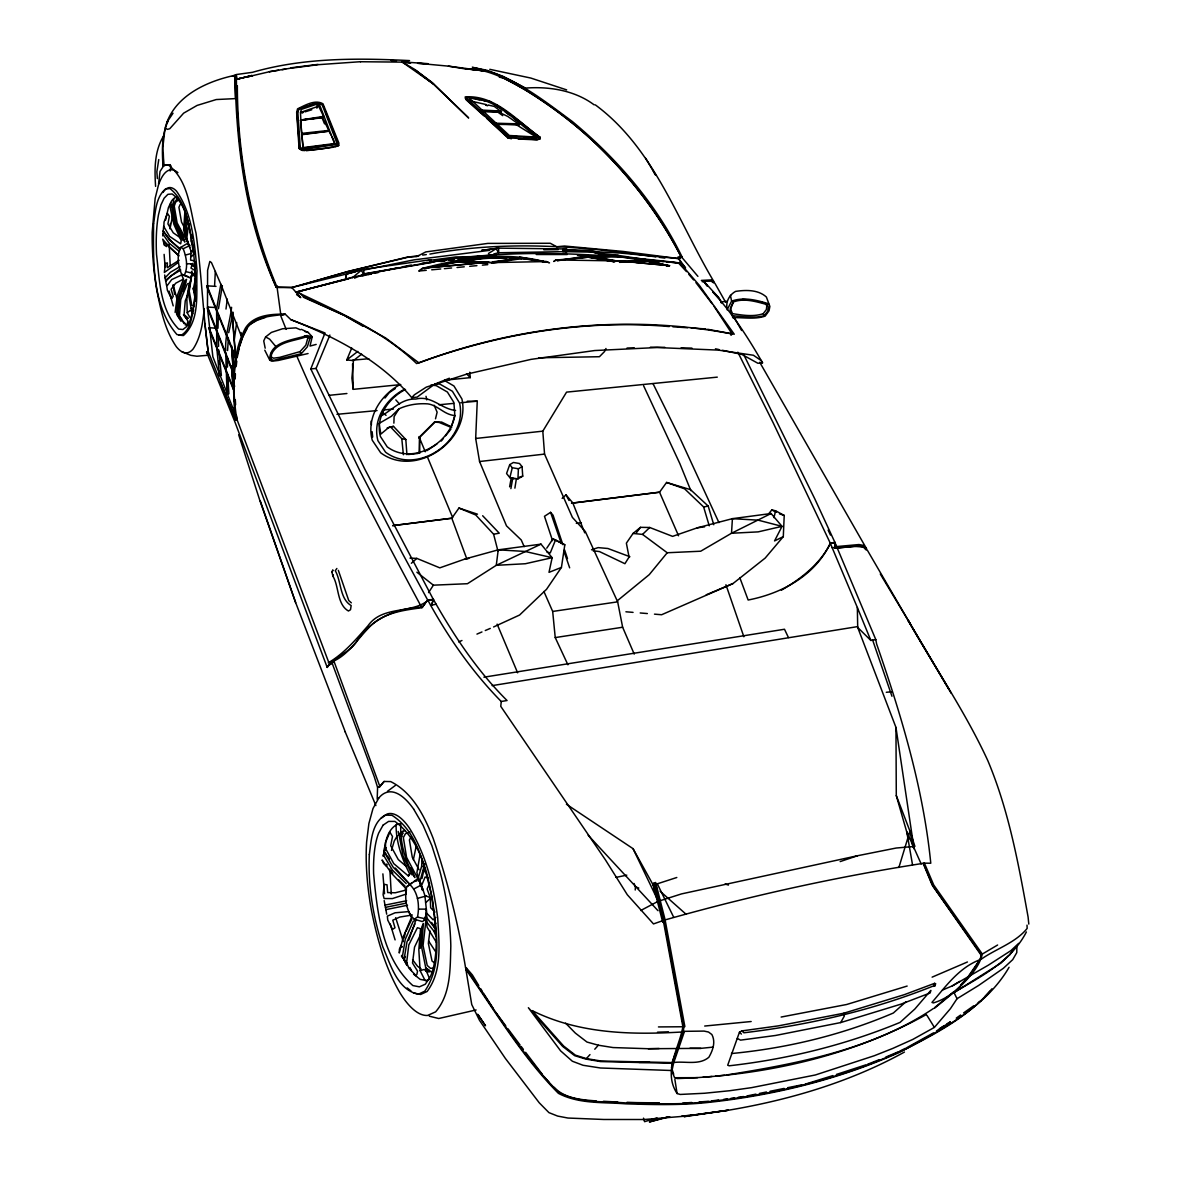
<?xml version="1.0" encoding="UTF-8"?>
<svg xmlns="http://www.w3.org/2000/svg" width="1181" height="1181" viewBox="0 0 1181 1181"><rect width="100%" height="100%" fill="white"/><g stroke="black" fill="none" stroke-linecap="round" stroke-linejoin="round"><path stroke-width="1.5" d="M430.858 385.109L436.202 385.611L447.407 392.048L453.917 402.514L454.833 415.535L451.393 426.843L441.591 422.045L434.49 422.089L419.624 436.822L419.772 453.268M469.58 101.02L470.378 98.23C497.422 98.732 515.374 121.746 535.938 135.977L534.668 136.981L509.291 135.49L469.58 98.422M600.834 256.823L617.338 256.41L646.081 260.912L669.022 266.065L645.8 259.569L617.796 255.347L588.108 255.819L557.137 260.661L564.4 259.835M225.719 352.558L227.047 393.952L228.878 393.775L227.771 374.259M227.475 367.099L227.549 357.902M419.078 452.987L419.624 436.822M163.273 153.117L163.775 165.65L160.026 171.452L158.579 183.852M179.689 228.524L184.827 242.046L175.999 223.298L172.692 206.011L173.769 199.205M216.005 286.363L207.088 285.861L207.059 287.175L235.683 358.522L232.377 314.116M216.285 328.229L209.007 327.683L208.978 328.953L233.218 389.095L231.653 365.903M1016.9 945.745L1016.767 952.624L1012.708 959.651L1003.304 968.346L978.591 985.471L957.038 998.713L950.439 1008.648L934.392 1027.396L912.854 1039.398L892.703 1048.448L874.235 1055.755L815.348 1074.976L751.588 1087.642L729.769 1090.713L704.585 1093.252L680.197 1094.447L677.082 1093.532C662.674 1071.521 679.09 1048.374 682.884 1026.761L663.235 920.25L653.816 882.812M389.848 869.024L391.265 894.002M271.217 359.482L271.32 354.713C276.885 341.398 294.482 341.191 306.248 336.806L310.057 338.032L307.311 346.874L301.288 353.724L273.534 360.367L271.217 359.482L271.379 352.912M429.485 978.444L426.415 971.166L426.474 968.346M1028.799 924.073L1028.105 917.076C1018.553 864.093 1008.84 810.565 987.847 760.712C965.32 711.789 934.599 667.25 908.174 620.453L951.177 693.262M217.983 328.229L218.352 314.043M235.226 378.968L235.388 373.816M308.064 353.532L278.45 360.426L271.866 361.224L269.785 360.19C268.914 341.279 293.803 340.069 306.927 335.537L312.197 336.806L310.012 346.063L316.168 344.424M377.197 799.271L377.58 787.402L374.2 776.537L332.245 663.427L333.898 661.035C348.72 653.994 357.474 639.231 368.693 627.879C382.201 612.777 403.061 610.311 421.927 607.698L427.743 600.022L433.353 599.358C453.947 635.791 477.257 670.897 507.048 700.525L501.231 701.484C471.824 671.517 447.835 636.795 427.743 600.022M393.878 423.152L394.1 416.627L399.001 408.818C408.006 404.684 418.015 403.164 427.876 403.887C437.915 405.245 444.189 414.811 454.833 415.535C449.681 444.189 412.287 465.462 387.22 446.876L380.415 436.498C375.115 417.026 388.549 397.953 405.526 389.435M524.172 546.626L521.249 539.983L506.501 525.87L479.56 461.52L475.677 438.476L477.257 401.186L467.263 401.215M420.835 886.119L418.487 876.966L421.661 866.264L421.927 860.403M654.495 883.063L664.047 920.22L683.666 1027.249L683.533 1030.304L671.443 1067.432M654.481 614.15L661.626 614.74L732.973 583.562L765.185 558.067L783.298 536.646L784.228 515.418L775.592 510.797L771.813 509.941L768.639 513.809M501.231 701.484L500.774 706.371L605.499 859.975L627.303 894.74L653.492 923.926L664.047 920.22C749.3 896.025 837.078 876.686 924.413 863.163L933.728 884.997L982.312 954.056C978.724 969.527 964.936 981.588 954.041 992.66L957.038 998.713M162.801 235.949L163.672 226.235M509.734 464.635L512.288 467.75L509.852 477.655L517.928 478.895L518.415 468.768L522.061 466.613L519.492 463.498L513.395 462.48L509.734 464.635L506.56 473.507L509.852 477.655L514.03 478.895M316.892 108.18L317.084 104.061L319.534 104.696L334.563 143.551L303.975 147.492L303.045 146.813L301.391 130.604L300.476 112.564L301.391 109.375L317.084 104.061M214.617 285.226L215.326 271.482M635.23 890.016L635.408 886.754L634.02 883.462M175.142 312.463L177.327 295.486L183.557 279.041L181.608 274.996L171.717 279.557L166.772 286.201L167.377 290.26L171.54 298.675L173.253 296.416L171.112 289.256L175.659 283.248L183.291 279.174M188.178 244.762L184.708 232.997L186.126 215.739M225.733 350.713C224.833 335.876 229.97 321.601 231.594 307.296M619.582 261.577L619.538 262.33L647.66 261.326L645.712 260.44L619.582 261.577L645.357 260.809L668.52 265.976L645.712 260.44M683.666 1027.249L682.323 1031.973C631.215 1035.014 578.985 1033.862 532.188 1010.626L563.603 1046.012L575.413 1055.164L586.396 1058.604L600.893 1060.996L672.004 1062.59L675.266 1053.924M227.593 350.55L228.376 338.046M184.103 275.586C188.458 267.364 186.406 257.03 183.188 248.719L180.634 247.434C176.382 255.657 178.375 265.917 181.564 274.213L191.071 278.362M204.21 308.743C202.852 322.561 200.962 337.028 193.182 348.897A92.059 25.495 85 0 1 176.249 346.594C164.941 330.03 160.793 309.998 156.881 290.674A92.059 25.51 85 0 1 152.187 232.317L155.154 198.364L158.372 185.373A92.133 25.524 85 0 1 177.918 172.633M338.74 145.425L338.903 143.078L322.989 103.795C314.973 99.115 304.919 105.449 297.553 108.829L296.652 112.52L299.088 148.496L301.878 150.253C314.131 150.208 326.989 148.658 338.74 145.425L334.902 147.035M234.281 339.951L236.672 322.575M420.274 948.299L421.794 927.055L423.418 923.498L421.587 946.985L426.415 971.166L431.213 971.668L425.5 968.125L428.747 969.793M227.047 393.952L228.405 377.521M923.129 863.237L932.089 884.909L981.145 954.204L980.392 958.839L968.523 976.141L960.994 984.792M361.637 354.138L353.459 360.604L351.908 378.112L353.252 389.346L400.787 384.593M185.845 220.316L187.439 220.138L185.712 235.787L189.728 247.552M382.939 856.092L385.744 847.456M191.972 308.389L191.691 311.312L192.975 313.762M169.872 228.789L170.374 223.46M346.018 278.627L346.476 274.007L358.625 270.05L430.563 259.717L431.257 262.492L364.279 274.095L354.507 278.126M395.369 868.065L409.069 883.595L393.066 867.046L384.238 852.136L384.814 846.526M176.559 314.116L178.493 296.918L184.59 280.783L186.568 279.336L183.217 290.792M324.967 110.291L338.12 143.432L337.928 145.706L321.985 104.238L316.301 102.836L298.778 109.08L297.878 112.608L300.269 147.33L299.088 148.496M981.308 954.942L980.983 957.909C969.719 976.835 955.577 996.336 933.389 1002.92L931.957 1002.418C946.011 986.179 959.105 967.564 980.023 959.695M402.027 946.542L401.939 947.295L401.141 945.317L399.414 949.111L399.267 953.008L403.415 936.503L411.416 917.563L408.67 911.599L395.059 912.795L387.353 916.131L387.752 920.088L392.505 929.417L394.985 927.794L392.771 920.191L399.783 917.061L412.346 914.995M236.185 366.582L236.791 361.15M214.972 307.488L207.635 307.09L207.487 308.3L233.498 374.141L231.668 345.989M164.882 129.659L162.801 147.802L163.583 165.635M184.856 212.108L183.66 230.118L186.79 240.954L177.106 222.869L174.242 206.099L175.644 202.158L178.405 200.047M602.487 254.653L602.605 253.516L591.253 250.52L562.702 249.516L562.835 251.45L591.017 251.612L602.458 254.609L618.283 256.395L618.091 255.436L602.605 253.516L602.458 254.609L591.297 251.73L562.23 251.42M383.559 855.531C384.917 844.385 386.32 830.273 397.229 824.308A78.507 26.248 79.6 0 1 400.167 823.88M429.914 930.835L428.363 943.412L432.01 960.994L434.534 962.943M191.957 234.989L191.174 241.278L192.902 245.988M420.008 855L416.908 872.626L418.768 880.421L406.574 857.332L403.356 837.624L405.408 833.742L409.955 831.955M672.565 1061.926L673.805 1062.487C685.29 1060.996 699.152 1065.528 708.866 1057.261C712.793 1050.455 715.878 1042.026 711.863 1034.526L708.497 1032.032L704.068 1031.087L683.002 1031.353M188.163 227.726L186.775 238.68L191.012 251.154L190.584 260.13L194.068 260.735M225.984 309.068L227.283 299.103M732.176 315.681L730.124 310.101L733.519 301.937C744.281 297.819 756.357 301.745 767.074 304.565L768.359 307.075L767.812 311.061L764.387 315.652C754.098 318.545 742.76 316.523 732.176 315.681L732.441 313.629L730.345 308.389L732.958 302.439M170.167 171.024L170.876 165.591M218.485 308.728L222.368 285.669M165.606 220.006L168.396 207.664L171.422 201.228A63.582 17.715 85.1 0 1 177.696 197.094M170.212 227.682L172.854 214.44M469.994 100.902L470.378 98.23M187.661 295.368L191.13 277.653L188.399 293.375L191.691 311.312L190.082 310.559L187.233 312.788L189.801 317.32M411.77 882.871L406.633 886.842C404.522 897.781 405.747 911.171 414.191 919.187L422.34 921.564L425.086 919.866M493.599 626.963L519.581 615.035L546.537 589.304L561.433 567.411L564.813 544.81L552.929 538.92L546.759 548.176M414.191 919.187L417.484 917.106C419.668 906.152 418.473 892.585 409.896 884.628L406.633 886.842M732.56 317.659C743.307 317.335 754.88 319.667 765.155 316.109L769.052 310.765L769.864 306.425L766.395 297.036C758.246 289.581 745.861 289.847 735.571 291.397C729.666 294.586 725.695 301.406 726.994 308.167M158.771 159.568L156.866 171.717L157.353 178.597M514.886 488.152L516.289 479.324M407.209 963.342L402.367 956.905L405.231 939.397L413.232 921.269L415.889 920.132L408.759 940.106M411.018 867.518L414.856 877.601C405.098 861.348 399.842 842.555 400.802 823.733M510.886 488.639L512.775 477.995M228.701 332.688L233.233 312.315M509.616 486.823L511.225 477.98M880.288 574.01L911.053 625.236L867.592 550.612L864.374 547.083L854.188 546.36L834.775 548.25L835.115 542.832L814.846 498.973L743.941 355.068M192.149 272.619L189.226 291.205L191.78 305.038L194.083 306.278M416.863 974.487L417.528 971.107L412.509 963.017L414.546 947.103L420.82 934.053M422.577 889.101L422.252 890.016L420.023 881.174L424.761 863.798M195.5 278.539L193.359 288.858L195.529 300.993M179.113 260.233L167.333 267.733L167.348 262.861L165.37 263.54L164.351 272.471L178.301 262.462M413.35 859.738L416.184 846.305M328.598 661.965L237.219 420.096L235.89 420.096L234.694 412.804L212.86 356.721L207.472 308.256L207.605 270.316L209.849 261.429L211.458 262.595L220.832 284.193L216.625 308.876L216.743 346.55M673.583 1063.18L672.181 1069.646L673.701 1074.223M237.189 357.533L239.33 347.878M421.957 878.531L424.23 868.714L423.92 866.869L421.661 866.264M405.363 956.595L403.946 960.109L406.958 942.025L414.944 923.941M773.968 517.662L775.592 510.797M404.094 937.921L405.334 932.754M435.509 418.812L437.118 412.199L434.165 405.26M430.563 259.717L429.899 262.433L431.257 262.492M317.689 106.881L318.368 104.164M237.337 85.667C237.514 153.988 250.077 222.663 276.443 285.787L276.147 287.16L277.107 287.514L291.81 287.514L355.658 271.733M934.924 986.194L935.544 983.773L934.599 983.33L933.979 985.736C873.158 1010.183 808.882 1025.049 743.868 1032.784L741.904 1030.895L739.454 1032.224L727.703 1065.218L729.223 1065.793C787.904 1059.121 845.404 1045.008 900.025 1022.421L914.832 1009.046L930.849 990.387L930.141 992.955L901.029 1004.13L840.71 1022.569L775.637 1035.457L740.561 1040.136L737.298 1038.439M426.754 260.75L455.94 256.941L489.406 256.321L489.141 257.296L485.524 257.296M673.805 1062.487L684.316 1031.84M345.649 277.092L346.476 274.007L363.394 269.371L364.279 274.095L361.002 270.479L352.145 277.993M304.521 335.98L308.064 337.146L305.835 345.162L300.048 351.598L279.72 357.371L273.534 358.183L271.394 357.179M391.487 850.438L394.247 841.005L397.303 835.808M304.919 150.592L302.1 150.386L302.557 148.836L300.269 147.33M898.889 867.474L909.946 831.099L896.29 795.581L895.966 727.437L857.701 627.436L857.347 607.521L830.258 543.157L834.864 542.374L875.815 639.644L876.612 643.94C901.251 715.096 923.291 788.037 930.776 863.222L924.413 863.163M239.684 346.269L242.725 336.88L246.991 328.79M431.375 605.395L433.353 599.358M184.029 323.609L181.49 318.826L178.08 315.726L179.143 312.566M329.898 335.05L316.065 368.442L364.767 469.093L433.501 599.741L431.537 605.277M434.977 912.086L430.652 907.776L430.268 897.59L427.123 889.027L429.574 883.329M566.6 248.97L565.669 251.642L566.865 251.597L566.6 248.97L498.589 248.143L481.759 250.372L498.589 248.143L498.722 252.749L493.791 253.945M384.77 850.615L385.833 847.574M191.883 265.651L190.968 268.117L194.732 270.301M300.609 112.402L318.649 106.172L323.948 117.096L300.373 120.447M185.668 282.111L179.586 298.173L177.903 314.471L179.423 318.014M336.88 568.474L335.271 570.718C341.412 581.347 339.582 598.737 351.156 605.558L350.521 609.736L348.439 611.005C336.836 604.392 339.183 586.632 332.924 576.166L333.396 574.955M297.11 356.765C333.81 441.871 376.96 524.172 420.805 605.809L422.458 607.167C397.023 608.038 372.753 618.165 357.961 639.393C351.037 652.517 334.843 655.986 327.211 667.427L234.458 420.761L206.601 352.145L208.151 351.392C202.911 312.064 201.42 272.324 195.987 233.011C190.023 209.819 188.694 180.383 168.13 164.794L163.081 165.561L170.359 164.661M433.501 599.741L427.935 600.524L402.249 553.092L359.364 469.713L310.795 368.93L324.996 332.968L290.851 319.652L285.256 314.205C271.172 313.939 253.679 315.091 245.456 328.052C231.609 353.754 232.864 384.563 234.694 412.804L234.561 407.327M403.946 960.109L404.286 959.179M552.929 538.92L555.528 539.983L550.257 552.915L546.951 552.014M195.559 263.998L194.57 266.434L190.805 264.264M188.576 292.726L185.255 300.83L184.029 315.106L187.868 320.952L187.144 325.321L181.269 319.903L179.497 315.622L180.752 299.634L187.248 283.927L189.3 283.307L186.834 297.538L187.233 312.788M353.459 360.604L346.756 359.954L351.746 348.041M180.073 204.608L178.922 207.31L181.52 222.058L184.679 228.051M904.454 1052.05C849.907 1082.18 789.218 1099.998 728.027 1110.302L684.153 1116.695L686.515 1116.045L644.221 1119.514L603.831 1119.485L567.943 1118.038L557.639 1116.075L548.944 1112.635L539.23 1102.774L505.335 1058.383L479.486 1020.295L471.736 1004.529L465.89 969.424L466.465 968.066L465.594 967.903C458.346 924 447.496 880.598 433.191 838.451C424.57 816.455 412.819 792.658 390.704 781.601L384.105 781.453L379.47 786.694L377.58 787.402L379.913 786.62L384.105 781.453M618.091 255.436L617.663 256.395L609.234 255.421M182.686 240.201L174.98 223.799L171.673 206.557L177.312 198.526M424.068 919.541L426.061 915.142M490.587 101.625L467.1 97.433L467.174 98.717L508.361 136.391L507.712 137.778L511.417 138.768M163.318 136.406C154.342 151.552 154.475 169.385 155.597 186.377M331.95 572.239L332.821 570.172L331.95 572.239L332.924 576.166M569.065 250.239L621.236 253.133L678.706 258.595L682.057 256.941C656.488 204.092 617.22 158.83 572.283 121.466C542.448 99.529 510.591 73.694 473.463 67.952M300.373 329.779L295.959 327.86L282.525 328.776L271.409 332.407L265.607 336.939L263.732 340.925L265.179 348.188M605.986 348.484L604.539 351.539L599.431 356.721L538.831 357.784M406.057 931.233L411.874 919.025M953.628 992.498L954.957 991.833C981.883 976.067 1011.541 960.906 1026.378 931.957M327.211 667.427L328.126 665.553L332.245 663.427M991.892 988.822C968.494 1017.372 931.602 1035.826 898.756 1052.684C838.348 1079.523 773.481 1095.437 707.832 1102.478C680.566 1105.416 653.167 1104.663 625.812 1103.836C603.24 1102.021 579.133 1104.235 558.421 1093.355C522.032 1056.641 495.282 1011.512 465.89 969.424M830.258 543.157C815.421 575.427 781.807 593.497 748.149 600.022L739.793 577.627M727.127 309.821L731.615 301.14L730.434 295.294M170.95 203.043L169.931 205.007L170.3 208.136L173.902 224.405L181.224 240.776L180.649 243.817L169.636 236.392L163.864 226.693L164.026 222.087L167.392 213.259L169.37 216.271L167.909 223.903L173.223 232.775L180.575 237.957M172.692 206.011L174.316 202.911M737.845 352.204L773.245 422.946L830.435 543.496C819.865 564.06 801.072 578.808 781.394 590.19M329.145 131.135L301.76 134.235L300.697 120.108L322.59 117.79L329.145 131.135L301.524 134.752M378.806 798.002L372.989 808.542L368.9 823.497L366.612 841.994A113.73 37.807 79.6 0 0 371.425 910.315C377.108 938.998 385.301 967.564 400.064 993.014A113.73 37.807 79.6 0 0 427.611 1015.439L435.627 1011.851C451.024 994.018 450.123 968.464 450.817 946.276A111.176 36.995 79.6 0 0 439.376 869.305L431.862 845.64L423.093 825.312L413.645 809.088M840.71 1022.569L844.356 1016L843.839 1013.209L778.515 1025.846L741.904 1030.895M410.988 837.152L409.394 839.942L412.258 857.155L419.048 869.777M634.227 654.112L622.638 627.244L617.663 601.838L585.333 531.539L572.401 517.411L544.559 454.095L542.802 431.154L566.57 392.122L717.28 377.138M483.885 111.575L498.485 111.988L507.889 116.506L519.419 124.669L496.3 124.359M1009.061 967.298C986.563 1006.079 944.903 1027.78 906.698 1048.462C844.385 1077.707 776.64 1094.359 708.334 1101.637C681.068 1104.855 653.624 1103.763 626.255 1102.98C603.698 1101.061 579.472 1103.541 558.82 1092.499C522.12 1055.652 495.193 1010.242 465.594 967.903M412.095 874.973L403.061 855.945L399.134 835.233L400.61 832.915L404.832 830.464M436.188 936.489L433.826 931.071L435.671 929.639L433.737 926.642L435.937 923.188M428.555 592.626L433.383 585.171L467.455 583.709L496.271 565.315L541.016 544.146L552.147 557.698L549.003 572.357L561.433 567.411M406.397 866.529L398.248 859.517L390.69 845.699L392.505 836.488L389.848 832.118L385.567 842.422L385.478 848.357L393.76 863.621L408.39 875.977L409.689 873.97C402.027 858.838 395.96 842.083 396.093 824.958L397.938 823.733M834.775 548.25L835.823 546.641L834.864 542.374M488.048 104.991L494.308 106.438L501.467 111.782L482.01 111.28M328.244 662.821C343.966 653.654 355.909 639.482 367.941 625.841C382.304 605.336 410.855 614.194 427.935 600.524M168.071 121.23C161.517 134.634 162.033 151.212 162.993 165.99M783.298 536.646L774.559 540.913L782.029 526.357L771.09 513.514L732.412 518.666L697.292 527.818L672.594 536.366L649.742 527.494L640.486 527.331L633.046 533.443L626.373 543.157L629.06 557.092L624.911 563.706L599.505 551.586L593.054 550.73M166.861 122.352L173.031 113.228M1009.622 955.089L1013.372 949.731M477.478 514.193L458.951 508.051L451.806 518.223L392.697 525.619L451.806 518.223L466.849 558.997M933.669 986.415L935.544 983.773M713.752 524.733L708.216 506.088L690.531 489.643L666.586 482.453L659.544 492.197L572.401 503.106M408.39 875.977L410.102 873.586M243.36 77.621L252.055 75.466L236.421 79.348C236.599 150.194 248.29 221.615 276.133 287.013L291.81 287.514L349.266 271.231L409.069 256.956L416.45 256.617M190.097 277.284L191.853 274.937M636.529 532.587L640.486 527.331M421.927 607.698L425.381 603.151M732.441 313.629C742.436 315.194 753.463 317.039 763.192 313.688L766.395 309.555L766.794 305.849L765.539 303.517L759.708 301.642M384.962 398.056L389.317 392.535L395.281 388.593M441.281 441.059L443.421 438.402M445.562 435.759L450.921 429.161M771.09 513.514L731.511 533.251L700.702 551.217L667.221 552.752L649.27 574.63L617.545 600.583M192.149 271.054L191.13 272.25L194.732 275.778M730.995 335.315L732.146 333.987L714.195 306.499M400.817 835.779L403.223 833.092M586.396 1058.604L589.983 1054.589M594.766 1049.23L598.354 1045.215L613.028 1047.562L648.295 1048.728L700.879 1048.359L713.221 1047.104M290.851 319.652C335.566 337.043 380.43 360.412 411.741 397.643L414.383 394.794L426.282 387.132L466.657 374.156L531.066 359.364L594.752 350.536L657.138 347.539L718.343 350.107L753.419 355.245L761.14 360.53L762.542 362.803L757.877 363.261L741.86 354.418L722.492 350.299M702.311 281.816L703.3 280.753L718.889 297.745M680.33 256.218L680.728 255.79C640.884 179.925 577.908 115.428 501.157 76.765M984.954 996.543L990.018 991.184M960.921 984.806L963.194 982.43M166.58 285.64L165.06 277.83L170.433 272.235L180.117 266.552M165.665 281.373L171.038 275.808L180.752 270.036M191.455 256.602L194.806 253.221M905.827 1001.857L893.353 1013.018C842.186 1034.866 787.889 1048.034 732.545 1053.437L731.467 1053.349M469.241 97.063L466.023 98.318L466.082 99.765L483.9 115.753M418.93 438.092L435.066 421.971M399.001 408.818L391.383 416.303L379.086 423.418L380.843 434.077L388.638 427.596L393.465 426.341L405.821 439.509L406.928 454.685M633.046 533.443L642.538 534.403L649.742 527.494M1008.81 955.562L1000.971 963.076L954.041 992.66M1018.642 943.368L1010.892 950.646L988.364 965.157L952.329 985.869L942.482 990.047M562.141 498.397L565.965 494.854L572.755 502.826L584.743 532.823M435.863 917.46L433.191 919.851L426.799 913.297L425.632 902.742L429.825 898.874M682.057 256.941L678.706 258.595L622.992 251.435L564.518 246.032L556.989 246.74M512.082 259.23L492.477 261.887L491.488 263.274L521.677 258.595L519.389 258.093L545.297 261.975L543.821 261.503C504.066 251.228 462.775 257.989 423.728 268.072L432.423 266.98M411.372 563.278L416.819 558.392L439.804 567.854L465.166 558.953L498.234 549.844L541.016 544.146M952.713 993.324L934.392 1008.367M466.023 98.318L467.1 97.433M954.071 991.568L934.835 1007.437M426.282 270.316L419.048 270.995L422.429 268.249L426.061 267.91M346.756 359.954L357.828 351.407M933.551 1008.412C872.744 1049.466 797.574 1063.638 726.359 1074.99M409.896 884.628L417.1 879.136M387.471 791.314L395.207 785.557M300.417 108.357L297.922 110.173L297.051 113.789L299.516 148.614L302.1 150.386M381.094 818.315L387.102 814.019A91.395 30.263 79.6 0 1 409.29 827.911C426.385 854.911 433.634 886.798 437.723 918.124C438.963 942.438 442.698 970.826 427.079 991.509L420.613 994.476L413.468 992.881M329.263 663.692L334.784 659.736M956.256 1018.111L960.655 1015.01M963.578 1012.944L973.838 1005.71M978.222 1002.61L981.145 1000.558M419.048 270.995L422.931 268.279L489.982 262.123M400.433 832.856L402.795 831.203M553.8 261.429L555.941 259.968L618.401 260.912L669.76 265.651M179.66 269.283L165.62 280.207M426.754 450.758L436.926 443.967M926.214 1014.597C850.778 1056.478 763.413 1075.684 677.54 1078.548L675.562 1078.164M400.226 384.489C380.607 394.823 366.14 417.779 372.266 440.233L380.681 452.781C415.372 478.689 471.219 440.602 461.904 398.942L453.947 385.995L444.883 380.74M404.522 389.272C386.098 398.632 372.384 419.683 377.905 440.675L385.582 452.205C417.203 475.899 468.237 441 459.571 403.016L452.397 391.265L439.967 384.15L434.697 383.692M562.865 544.692L553.048 515.196L550.597 512.347L544.485 516.289L552.546 540.632M933.433 1032.917L907.141 1047.488M936.474 1030.939L950.174 1022.052M488.476 253.487L496.064 248.719L498.722 252.749L566.865 251.597M939.486 1028.636L944.062 1025.758M947.118 1023.853L950.159 1021.934M952.329 985.869L959.681 981.455M180.634 247.434L186.834 243.773L189.993 245.486L183.188 248.719M982.312 954.056L997.62 945.007M537.68 139.624L507.712 137.778L486.616 118.248M517.928 478.895L522.74 476.135L522.061 466.613M302.026 113.125L303.31 112.387M249.841 324.495L257.222 320.272L265.474 317.394M554.007 261.429L555.941 259.968M416.996 256.484L425.736 251.937L487.842 243.404L550.316 243.271L556.546 246.681M413.985 888.909L420.805 885.263M640.678 910.536L657.876 901.443L681.526 893.899L857.465 855.753L896.172 848.032L914.906 846.378L909.946 831.099L913.031 847.249M380.799 416.081C392.638 410.102 401.009 398.469 415.845 399.06C431.493 395.074 441.059 408.906 455.571 410.457M899.863 1051.075L905.561 1048.256M429.22 979.3L426.444 980.614L420.2 979.359L413.586 974.177M967.431 961.984L932.119 977.145M337.116 144.318L306.219 149.19L302.557 148.836M458.641 641.918L461.963 640.501M476.947 634.094L481.951 631.953M485.273 630.536L490.277 628.395M706.238 594.796L732.973 583.562M885.839 1057.054L898.431 1051.769M934.599 983.33L904.233 994.697L843.839 1013.209M449.356 378.23L434.578 384.224L417.159 397.111L411.741 397.643M232.377 76.234L234.355 75.436L234.886 78.537L235.359 98.614L216.256 99.544L197.109 105.419L183.646 113.155L169.739 128.744L167.422 129.364L165.163 128.094C172.825 96.96 205.597 81.592 234.355 75.436M232.878 75.983L235.713 75.495M867.445 1064.347L879.151 1059.711M387.206 427.891L393.465 426.341M840.178 861.584L857.465 855.753M614.194 261.754L616.689 260.942L588.108 255.819L588.699 256.853L614.194 261.754L587.99 257.148L569.832 259.215M591.489 549.77L598.117 547.615L607.905 548.501L629.886 556.723M566.408 804.231L633.046 848.667L653.255 885.13L676.802 877.498M832.915 1075.581L805.221 1084.158M836.369 1074.459L865.717 1064.908M519.256 477.242L522.74 476.135M305.008 111.855L311.799 109.759M302.159 107.811L314.382 104.076M907.156 986.061L846.629 1004.5L781.128 1017.048M669.716 1116.709L649.402 1121.95L663.781 1117.876M731.615 301.14C743.513 296.771 756.932 300.063 768.639 303.812M299.974 285.433L347.229 271.645L406.5 257.325L419.107 255.583M416.539 976.17L408.877 968.169L406.618 962.648L408.788 944.933L417.41 927.705L420.554 928.709L418.827 949.701L420.111 970.634L424.156 969.483L426.415 971.166M657.035 1117.935L644.575 1121.67L643.497 1118.141M496.374 104.755L519.315 121.126L538.388 136.228L538.477 137.778L508.361 136.391M417.41 898.372L426.311 895.951M185.461 255.037L191.307 253.487M350.58 278.126L298.158 291.737L303.399 296.593L344.941 315.667L385.582 337.928L418.975 362.907C517.928 325.41 628.026 313.969 732.146 333.987M295.575 292.179L348.247 278.849M406.604 889.928L395.266 892.777L387.678 892.585L387.028 884.79L384.194 884.407L383.102 894.755L384.12 898.534L392.402 898.579L406.043 894.135L405.304 887.891L391.723 873.512L382.068 859.975L383.618 863.547L386.512 866.249L386.6 864.123L386.896 864.905M665.464 1117.433L668.343 1116.709M239.891 78.492L236.421 79.348L235.698 75.599M662.748 922.331L653.255 885.13L657.448 884.111L673.657 917.165M269.608 71.687L248.571 76.603L252.66 75.702M701.352 280.414L711.508 279.897L714.003 281.801C677.791 221.083 654.244 148.363 595.298 104.858M476.12 1009.962L438.741 1018.509L429.279 1016.177M236.997 79.112L252.114 75.687M430.563 605.395L436.129 604.2M413.94 881.572L416.849 880.952M386.689 914.168L385.464 907.362L406.264 903.125M398.824 267.615L352.676 277.195L296.844 291.958C338.74 312.124 382.482 330.769 416.613 363.556C496.935 334.016 583.68 319.165 669.258 326.561M402.381 266.876L411.254 265.046M385.464 907.362L384.991 905.118L406.648 900.734M615.951 877.394L626.786 875.151M435.907 266.271L460.354 261.488M364.486 269.932L413.881 259.879L489.761 250.328M361.165 275.882L364.708 275.158M368.236 274.45L371.764 273.726M362.346 275.808L371.144 274.007M374.672 273.298L378.2 272.575M407.519 905.251L385.803 909.636M747.13 1095.924L755.943 1094.137M759.457 1093.429L766.499 1091.997M770.027 1091.288L784.11 1088.439M787.624 1087.716L801.707 1084.867M666.586 482.453L684.581 488.816L703.64 506.959L708.216 506.088M237.012 420.362C232.066 390.645 231.948 357.208 246.076 329.72C254.063 316.036 271.453 316.287 285.256 314.205L280.679 315.652L286.156 329.366M458.951 508.051L475.736 514.975L493.614 534.211L499.253 533.192L482.66 515.743M163.318 165.62L168.13 164.794M362.597 274.095L428.127 262.743M428.924 262.536L455.851 258.063L489.628 257.414L489.406 256.321M857.701 627.436L870.855 640.456L875.815 639.644M269.593 71.716L278.524 70.255M282.082 69.664L285.654 69.088M269.475 71.642L291.013 68.129M429.914 262.241L456.161 257.975L476.46 257.266M492.093 685.63L857.613 626.609M192.149 275.734L194.85 275.306M483.9 677.185L784.494 629.252L788.45 637.563M491.473 262.507L519.389 258.093M543.91 591.504L552.678 611.448L555.232 637.578L622.638 627.244M552.678 611.448L617.663 601.838M467.455 260.47L488.786 257.414L506.679 257.916M836.443 548.014L858.794 546.021L863.09 546.773L866.027 549.874M723.673 1099.378L727.289 1098.861M730.906 1098.345L734.523 1097.828M738.14 1097.311L743.572 1096.544M306.337 150.71L333.131 147.256M830.435 543.496L835.115 542.832M538.388 136.228L538.743 137.395L540.101 137.203L540.263 139.004L536.366 139.816L518.208 139.018M422.695 255.081L426.297 254.579M429.899 254.092C504.567 240.23 581.096 245.914 655.765 256.882M441.473 261.326L445.119 260.839M448.765 260.351L454.227 259.613M457.874 259.126L461.52 258.639M474.275 256.927L496.153 254.904M440.823 261.621L444.484 261.134M449.961 260.396L453.622 259.909M459.114 259.17L462.76 258.683M475.574 256.971L481.051 256.247M484.712 255.76L495.666 255.185M465.166 558.953L468.783 558.465M697.292 527.818L704.599 526.844M291.013 68.203L318.176 64.689L360.648 61.692M422.03 263.23L425.662 262.773M429.294 262.3C512.185 248.128 596.848 253.103 679.946 262.95L699.373 285.359L734.257 334.208L707.611 329.278M335.301 144.023L303.015 148.127L301.79 132.626M291.072 67.789L317.984 64.379M323.904 116.358L300.594 120.049L323.948 117.096M571.456 503.18L659.544 492.197L678.558 535.79M711.744 1100.869L718.565 1100.013M479.56 461.52L544.559 454.095M301.672 133.409L329.1 130.382M408.346 454.523L417.971 453.46M475.677 438.476L542.802 431.154M751.16 1021.521L704.703 1026.038M328.82 395.355L346.904 393.509M576.313 523.331L581.421 522.814M444.676 380.208L470.274 377.64L469.758 372.222M886.296 692.287L891.744 691.771M682.293 1116.163L691.195 1115.292L681.998 1116.015M720.956 301.908L727.26 301.303M711.981 1076.452L702.946 1077.293M715.583 1076.112L724.558 1075.241M435.11 267.068L474.969 263.348M480.401 262.846L546.301 261.562L549.534 262.935M336.954 414.324L377.034 410.575M382.511 410.058L393.435 409.039M438.992 404.773L453.563 403.4M460.856 402.721L477.257 401.186M431.7 269.814L440.749 268.988M444.366 268.648L451.6 267.984M457.032 267.482L464.266 266.817M469.698 266.316L476.932 265.651M482.365 265.149L487.783 264.647M310.795 368.93L316.065 368.442M352.44 360.19L368.826 358.714M216.802 348.38L219.548 375.588L221.364 375.425L218.825 350.034M207.841 355.26L196.932 356.234L190.835 355.348L182.095 351.82M699.122 1101.976L708.334 1101.297M682.677 1103.128L691.815 1102.478M832.118 547.689L837.093 547.349M702.429 281.285L711.228 281.152L713.442 282.731M627.037 348.041L634.241 347.775M650.436 347.17L664.873 347.347M657.507 1032.194L668.431 1031.825M677.997 256.971L681.127 256.868L680.728 255.79M593.497 257L587.99 257.148L616.689 260.942L614.386 260.853M433.811 968.228L430.519 968.317L427.227 965.468L423.049 945.582L426.046 919.276L427.109 927.144L436.424 942.394M618.062 256.513L588.729 257.148L557.137 259.982M697.587 1077.663L674.631 1077.722L671.561 1070.591M648.295 1048.728L659.131 1048.507M638.98 1062.428L649.594 1062.265M543.851 249.781L558.259 249.649M536.277 254.506L567.22 254.535M658.452 1026.924L682.884 1026.761M186.524 263.791L192.592 263.806M835.823 546.641L858.986 544.544L863.355 545.371L866.618 548.825L759.723 362.272M418.709 909.119L426.43 909.134M671.782 1063.284L600.494 1061.571L585.776 1059.062L574.66 1055.666L562.643 1046.396L528.365 1007.718L560.606 1050.854L572.372 1061.247L583.06 1065.277L600.45 1067.993L671.812 1070.517M689.955 1048.256L700.879 1048.359M360.397 61.737L402.308 62.121L414.369 69.207L432.187 82.493L468.68 118.011L433.147 83.851M659.234 1102.877L626.757 1102.523L659.16 1103.246M494.765 123.193L519.345 123.872M510.266 258.004L513.838 258.108M681.127 347.819L691.963 348.129M494.809 123.902L519.419 124.669M409.984 558.126L416.819 558.392M508.066 136.022L516.909 136.391M523.995 136.686L536.469 137.837M501.423 111.073L480.446 110.01M483.9 263.289L456.796 261.99L488.137 262.256L485.701 263.378L457.18 261.724L456.575 260.661L488.137 262.256L456.575 260.661M482.232 110.807L501.467 111.782M578.04 255.111L588.847 255.686M577.435 255.391L582.824 255.672M596.272 1100.913C581.687 1099.851 564.666 1098.61 554.11 1087.302M603.447 1101.283L617.796 1102.05M409.556 60.6C357.164 57.972 303.266 57.618 252.468 72.321L236.23 74.551L237.012 78.566M672.919 326.812L687.549 327.757M691.21 327.993L705.839 328.953M401.732 61.87L427.596 63.626M428.009 63.995L417.587 63.257L448.455 66.151L465.772 69.015C487.783 68.306 506.885 79.614 525.486 89.904C548.368 104.268 570.216 120.3 590.234 138.472C626.845 172.515 658.496 212.167 681.127 256.868M391.029 60.482L396.476 60.881M742.421 299.413L747.514 299.797M434.49 422.089L439.14 422.444L451.688 427.581M625.915 611.788L633.06 612.378M640.205 612.969L647.35 613.559M485.568 70.535L465.27 68.69L486.616 71.229L472.341 67.11M617.53 260.898L624.867 261.562M635.88 262.566L668.904 265.548M634.876 258.875L638.434 259.215M643.778 259.717L650.908 260.396M656.252 260.898L663.368 261.577M666.94 261.902L681.186 263.245L685.585 268.013L678.706 258.595L681.186 263.245M193.079 308.713L190.835 308.492L193.787 310.012M178.789 335.094L183.424 335.552C200.696 319.903 195.869 291.899 197.05 270.744C194.57 243.67 192.621 214.145 176.545 191.189A73.99 20.417 85 0 0 162.993 192.429M635.614 258.669L640.973 259.2M644.546 259.554L678.455 262.95L686.486 271.615M185.137 324.864L187.853 325.144M466.111 68.882L486.306 71.022M659.411 257.369L664.873 258.108M543.821 261.503L545.666 261.99C505.114 253.575 463.749 258.993 423.979 268.781L423.728 268.072M980.392 958.839L981.5 959.002C996.454 948.609 1015.439 942.851 1027.16 928.428L1027.012 925.136M427.242 980.821L425.042 980.451L420.111 970.634M499.312 77.208L502.648 77.769M512.288 467.75L518.415 468.768M448.455 66.151L486.616 71.2L475.087 68.454M489.79 69.325L530.786 78.049L566.659 89.889M475.781 99.115L479.397 99.794M483.014 100.459L486.646 101.138M519.551 257.089L545.666 261.99M390.335 426.725L401.806 438.741L405.821 439.509M588.108 255.819L596.863 257.502M600.361 258.167L612.629 260.514M474.851 67.819L487.31 70.388L503.239 76.44L525.53 88.088C549.209 86.302 574.778 90.361 594.161 104.858M426.282 971.254L429.116 971.845M715.45 348.808L718.963 349.561M417.484 917.106L426.459 919.01M471.426 101.197L486.38 104.607M186.022 271.66L193.463 273.534M191.012 251.154L193.802 251.878M598.354 1045.215L586.987 1042.055L575.324 1033.08L565.596 1023.159M645.8 259.569L669.022 266.065M485.612 105.168L487.65 105.759M304.993 331.551L308.315 332.525L312.197 336.806M725.104 884.023L728.456 885.071M779.49 513.897L784.228 515.418M428.467 878.103L425.116 876.996L421.602 885.529L424.924 895.626L425.632 902.742M276.443 285.787L277.476 286.127M181.564 274.213L187.927 276.502M424.924 895.626L430.268 897.59M186.864 223.12L189.137 223.962M635.408 886.754L638.803 888.068M545.755 261.444L548.456 262.522M303.31 297.213L344.276 315.43L362.995 326.251M308.064 337.146L310.057 338.032M301.317 329.322L308.315 332.525M771.813 509.941L776.419 512.318M555.528 539.983L564.813 544.81M401.496 956.448L402.367 956.905M265.607 336.939L269.637 339.154L275.675 346.373M515.521 124.212L536.395 137.203M402.308 62.121L433.589 84.102L415.432 70.24L431.788 82.803M178.966 255.908L168.676 246.504L162.712 239.167L164.469 245.205L166.551 246.578L166.137 243.419L178.538 255.48M196.12 268.087L193.182 266.079L192.562 263.407M423.211 870.5L426.459 872.803M496.64 105.847L500.936 108.918M505.232 111.988L509.542 115.059M513.838 118.115L518.134 121.185M712.364 281.491L714.904 283.292L725.592 302.174M496.994 111.516L502.722 115.635M296.593 294.615L300.756 297.627L291.81 287.514M642.538 534.403L667.221 552.752M508.14 137.542L465.329 98.392L465.225 96.872C495.961 94.79 517.057 121.215 540.101 137.203M421.071 968.892L417.528 966.235L412.568 959.71M416.878 572.209L433.383 585.171M407.194 987.921L410.958 990.903M520.939 123.296L523.685 125.466M527.789 128.729L530.535 130.884M179.704 248.364L169.311 239.891L163.214 230.841M179.379 251.494L169.001 243.02L162.889 234.059M381.891 411.859L386.054 415.358M184.62 315.12L188.369 318.368M664.047 920.22L653.255 885.13L657.359 888.776M660.105 891.197L686.102 914.286M351.333 602.841L348.735 600.494L338.327 570.32M163.229 231.284L171.422 241.308L180.265 249.737M739.454 1032.224L741.417 1034.098M549.15 1082.505L544.441 1077.175M406.19 883.565L392.417 870.102L383.574 855.265M398.676 879.875L405.053 886.178M466.525 373.772L470.274 377.64M713.029 292.091L720.1 299.59L721.37 303.015M418.118 880.214L421.159 883.462M588.153 835.233L658.009 910.699M386.423 854.394L384.238 852.136M713.221 292.445C732.619 313.6 748.311 337.943 762.542 362.803M395.827 399.916L399.518 404.035M407.238 963.209L404.079 959.562L406.648 964.597M688.863 274.376L693.587 279.912M695.963 282.687L712.099 303.694M466.465 968.066L472.37 974.945L478.792 985.589M681.865 257.355L697.912 276.354M181.49 318.826L177.903 314.471L179.852 318.132M183.439 314.796L186.76 318.826M206.601 352.145L208.757 354.876M433.737 926.642L426.961 918.05L425.839 908.868M433.826 931.071L427.05 922.45L425.869 913.09M521.19 1046.499L523.404 1049.422M525.619 1052.345L542.227 1074.252M495.843 1012.56L505.763 1025.846M507.963 1028.799L520.083 1045.023M280.842 315.032L277.107 287.514M390.867 870.5L392.86 873.29M932.798 885.927L980.835 954.75M431.567 922.435L435.331 927.853M477.685 1014.243L485.509 1025.787L477.995 1014.656M428.541 940.932L436.084 952.403M387.427 855.915L389.405 858.956M483.428 993.162L492.979 1008.087M176.943 314.928L180.988 321.276M329.469 132.375L331.344 135.343M926.908 1015.306L934.392 1027.396M763.192 313.688L764.387 315.652M480.623 988.63L482.468 991.671M645.712 158.328L655.544 174.965L653.403 171.304M908.174 620.453L948.742 688.877M300.048 351.598L301.288 353.724M269.785 360.19L264.78 350.181M733.608 316.346L741.624 330.503M565.965 494.854L569.05 500.508M401.54 955.414L407.017 965.497M409.896 967.49L411.49 970.546M176.81 313.201L178.08 315.726M653.049 383.707L679.71 437.605L718.949 522.637M420.229 884.097L423.389 890.622M633.046 848.667L658.467 901.62M828.132 530.107L830.45 535.067M643.601 385.759L679.872 463.646L690.855 490.646M555.232 637.578L567.913 664.785M331.994 136.789L334.636 142.576M921.18 863.961L906.757 831.645L912.544 864.92M400.61 832.915L402.219 836.517M319.697 102.998L322.797 105.242L324.244 108.608M220.434 382.098L235.89 420.096L208.151 351.392L204.859 323.432M375.883 805.59L345.162 731.762M517.632 672.801L497.142 624.144M923.483 863.503L932.65 885.278M452.648 517.514L427.36 456.796M418.989 436.63L425.263 451.762M857.347 607.521L870.855 640.456M220.832 284.193L241.337 336.142L241.116 332.54M321.985 117.613L324.554 123.872M276.147 287.16C245.958 220.847 236.244 147.33 235.122 75.082M653.255 885.13L658.614 898.342M403.356 941.67L395.65 917.681M209.007 327.683L233.233 387.929M207.088 285.861L235.728 357.223M207.635 307.09L233.528 372.96L234.429 401.835M345.324 732.043L295.929 603.314L260.248 500.877M333.898 661.035L379.913 786.62M743.868 636.766L725.931 584.743M295.619 602.635L259.776 500.257L238.695 434.8M872.523 639.733L891.95 696.259M550.597 512.347L561.315 543.555M563.691 550.494L569.655 567.825M835.395 544.869L836.606 548.397M564.592 549.903L567.485 558.583M538.477 137.778L538.935 139.196L538.743 137.395M390.247 924L395.104 939.899M703.64 506.959L709.235 525.811M177.549 301.288L173.149 284.695M173.194 305.894L169.09 291.102M170.404 294.748L171.54 298.675M896.29 795.581L908.794 839.115M493.614 534.211L498.028 551.365M398.174 831.454L399.134 835.233M655.647 882.443L665.065 919.63L684.877 1026.629M401.806 438.741L403.385 454.729M187.439 220.138L187.986 222.471M191.868 239.049C187.956 223.519 186.288 203.87 172.101 193.964L167.894 194.334L164.115 198.201L160.926 204.948L158.505 214.691A68.365 18.866 85 0 0 156.527 254.446C159.568 279.646 159.789 309.939 178.641 329.056L182.893 329.529L186.805 326.458L190.2 320.331L192.857 310.883A68.365 18.866 85 0 0 195.5 285.212M426.016 396.314L426.784 399.901M234.591 386.541L231.993 372.473M171.275 204.534L171.673 206.557M384.179 900.572L384.991 905.118M173.105 285.507L174.655 294.349M236.348 415.092L237.219 420.096M674.853 1079.286L677.082 1093.532M895.966 727.437L914.079 848.859M384.534 893.766L382.88 873.866M192.119 240.747L194.097 254.299M164.72 275.011L165.06 277.83M371.1 421.086L371.439 424.643M372.148 431.729L372.679 437.044M165.37 263.54L165.635 266.729M232.022 313.644L235.683 358.522M170.212 265.636L169.178 244.305M218.957 361.15L219.208 364.427M164.115 254.373L165.089 266.685M194.644 261.252L195.323 269.932A68.365 18.866 85 0 1 195.559 281.905M231.801 370.775L233.218 389.095M231.668 348.986L233.115 368.752M235.314 399.636L235.595 404.803M591.253 250.52L591.297 251.73M218.16 333.677L218.574 346.402M219.4 370.804L219.548 375.588M352.543 363.837L353.252 389.346M164.425 242.002L164.469 245.205M233.528 350.609L233.528 369.254M378.806 798.002A113.819 37.836 79.6 0 1 413.645 809.074M195.278 295.102A50.384 14.467 85.1 0 1 193.108 288.164M369.343 854.572C367.896 885.912 373.122 917.342 382.91 947.088C390.616 964.375 397.126 989.885 418.399 994.225L424.761 991.169C443.392 964.168 435.922 928.104 432.202 897.634C424.614 868.758 419.034 832.649 392.003 815.303L385.168 815.097C371.735 822.98 371.218 840.798 369.343 854.572M153.604 223.74C153.279 260.322 151.699 305.495 177.002 334.607L181.564 335.05C192.223 328.244 192.104 313.437 194.319 302.292C195.78 286.171 195.337 269.947 193.669 253.871C189.359 231.771 188.871 203.619 169.916 188.517L165.399 189.049C155.641 197.507 155.523 211.916 153.604 223.74M732.412 518.666L731.511 533.251L758.143 531.878L782.029 526.357L758.143 520.157L732.412 518.666M498.234 549.844L496.271 565.315L525.353 563.736L552.147 557.698L525.073 551.438L498.234 549.844M383.072 825.15L378.702 833.018A84.456 27.96 79.6 0 0 373.609 873.837C377.211 912.559 382.201 958.249 412.833 985.559L419.388 986.844L425.293 984.216L430.135 977.086A84.442 27.96 79.6 0 0 436.232 935.322C432.6 897.265 428.127 845.876 394.926 821.415L388.593 821.4L383.072 825.15M239.891 78.551L236.421 79.334L239.891 78.581M728.323 1110.214L690.9 1115.381L728.323 1110.214M410.634 62.785L401.939 62.165L410.634 62.8M707.139 285.846L703.3 280.753L707.139 285.846"/></g></svg>
